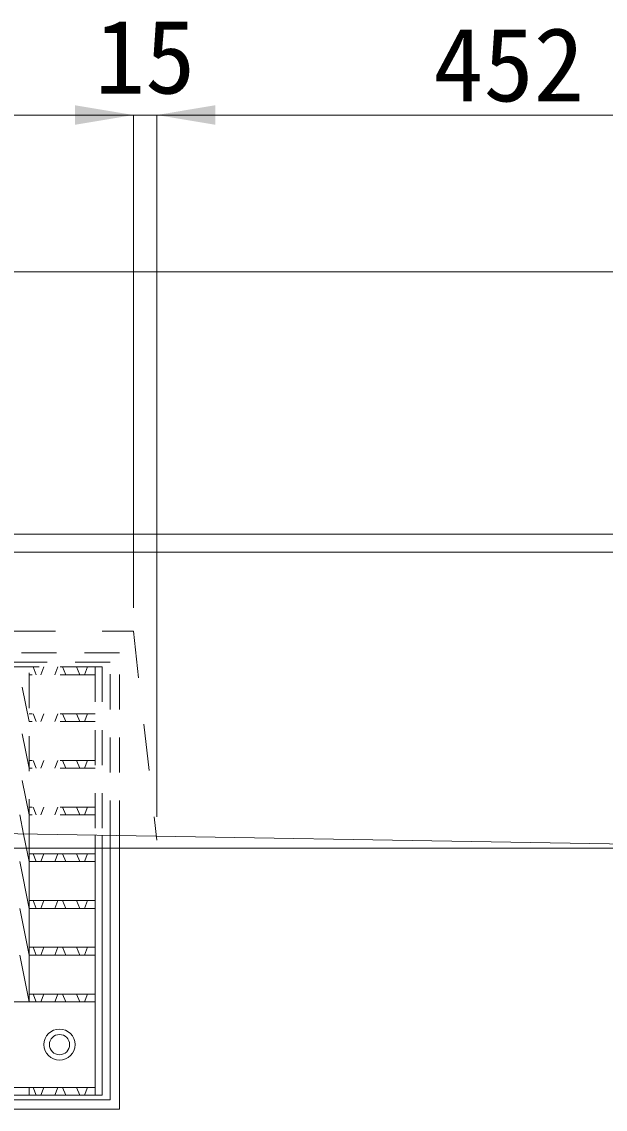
# Model space of a CAD drawing. Units: millimetres at full size. Extents: x -36174 to -11409, y 24892 to 47415.
# Drawn here: x -20149 to -19774, y 36847 to 37545 of the extents above; entities that cross this region are included whole.
import ezdxf
from ezdxf.enums import TextEntityAlignment as Align

# ---------------------------------------------------------------- set-up
doc = ezdxf.new("R2010")
doc.units = ezdxf.units.MM
doc.header["$LTSCALE"] = 30
doc.linetypes.add('USER1', pattern=[1.35, 0.75, -0.6])
doc.linetypes.add('USER2', pattern=[2, 1, -1])
for name, color, linetype, lineweight in [('側溝・本体', 7, 'Continuous', 9), ('寸法線', 7, 'Continuous', 9), ('本体', 2, 'Continuous', 20), ('ｸﾞﾚｰﾁﾝｸﾞ', 7, 'USER1', 5)]:
    doc.layers.add(name, color=color, linetype=linetype, lineweight=lineweight)
doc.styles.add('ＭＳ ゴシック', font='')
doc.styles.get('ＭＳ ゴシック').set_extended_font_data('MS Gothic')

# ---------------------------------------------------------------- blocks, each defined once
blk = doc.blocks.new('filled_arrow')
at = {"color": 0, "linetype": 'Continuous', "lineweight": -2}
blk.add_solid([(7.5, 1.25), (0, 0), (7.5, -1.25)], dxfattribs=at)

msp = doc.modelspace()

# ---------------------------------------------------------------- linework, layer by layer
at = {"layer": '側溝・本体'}
for p, q in [((-20601.94, 37216.06), (-19609.94, 37216.06)), ((-20601.94, 37204.56), (-19614.44, 37204.56)), ((-20209.94, 37024.56), (-19614.44, 37014.63)), ((-20601.94, 37014.56), (-19614.44, 37014.56))]:
    msp.add_line(p, q, dxfattribs=at)
at = {"layer": '側溝・本体', "linetype": 'USER2'}
for p, q in [((-20516.94, 37153.74), (-20076.94, 37153.74)), ((-20076.94, 37153.74), (-20061.94, 37019.64))]:
    msp.add_line(p, q, dxfattribs=at)
at = {"layer": '寸法線'}
for p, q in [((-20516.94, 37485.22), (-20076.94, 37485.22)), ((-20151.94, 37485.22), (-19986.94, 37485.22)), ((-20076.94, 37168.74), (-20076.94, 37485.22)), ((-20076.94, 37168.74), (-20076.94, 37485.22)), ((-20061.94, 37034.64), (-20061.94, 37485.22)), ((-20061.94, 37485.22), (-19609.94, 37485.22)), ((-20061.94, 37034.64), (-20061.94, 37485.22))]:
    msp.add_line(p, q, dxfattribs=at)
at = {"layer": '本体'}
msp.add_line((-20607.94, 37384.56), (-19609.94, 37384.56), dxfattribs=at)
at = {"layer": 'ｸﾞﾚｰﾁﾝｸﾞ'}
for p, q in [((-20085.94, 37139.82), (-20507.94, 37139.82)), ((-20091.94, 37022.59), (-20091.94, 37139.82)), ((-20085.94, 37022.49), (-20085.94, 37139.82)), ((-20091.94, 37133.82), (-20501.94, 37133.82)), ((-20096.94, 37130.82), (-20496.94, 37130.82)), ((-20143.94, 37023.46), (-20143.94, 37130.82)), ((-20101.44, 37130.82), (-20143.94, 37130.82)), ((-20139.44, 37125.82), (-20141.44, 37130.82)), ((-20134.44, 37130.82), (-20136.44, 37125.82)), ((-20127.44, 37125.82), (-20125.44, 37130.82)), ((-20122.44, 37130.82), (-20120.44, 37125.82)), ((-20111.44, 37125.82), (-20113.44, 37130.82)), ((-20106.44, 37130.82), (-20108.44, 37125.82)), ((-20101.44, 37130.82), (-20101.44, 37022.75)), ((-20096.94, 37130.82), (-20096.94, 37022.67)), ((-20143.94, 37095.82), (-20149.94, 37125.82)), ((-20101.44, 37125.82), (-20143.94, 37125.82)), ((-20101.44, 37100.82), (-20143.94, 37100.82)), ((-20139.44, 37095.82), (-20141.44, 37100.82)), ((-20134.44, 37100.82), (-20136.44, 37095.82)), ((-20127.44, 37095.82), (-20125.44, 37100.82)), ((-20122.44, 37100.82), (-20120.44, 37095.82)), ((-20111.44, 37095.82), (-20113.44, 37100.82)), ((-20106.44, 37100.82), (-20108.44, 37095.82)), ((-20143.94, 37065.82), (-20149.94, 37095.82)), ((-20101.44, 37095.82), (-20143.94, 37095.82)), ((-20143.94, 37035.82), (-20149.94, 37065.82)), ((-20101.44, 37070.82), (-20143.94, 37070.82)), ((-20101.44, 37065.82), (-20143.94, 37065.82)), ((-20139.44, 37065.82), (-20141.44, 37070.82)), ((-20134.44, 37070.82), (-20136.44, 37065.82)), ((-20127.44, 37065.82), (-20125.44, 37070.82)), ((-20122.44, 37070.82), (-20120.44, 37065.82)), ((-20111.44, 37065.82), (-20113.44, 37070.82)), ((-20106.44, 37070.82), (-20108.44, 37065.82)), ((-20101.44, 37040.82), (-20143.94, 37040.82)), ((-20139.44, 37035.82), (-20141.44, 37040.82)), ((-20134.44, 37040.82), (-20136.44, 37035.82)), ((-20127.44, 37035.82), (-20125.44, 37040.82)), ((-20122.44, 37040.82), (-20120.44, 37035.82)), ((-20111.44, 37035.82), (-20113.44, 37040.82)), ((-20106.44, 37040.82), (-20108.44, 37035.82)), ((-20147.48, 37023.52), (-20149.94, 37035.82)), ((-20101.44, 37035.82), (-20143.94, 37035.82))]:
    msp.add_line(p, q, dxfattribs=at)
at = {"layer": 'ｸﾞﾚｰﾁﾝｸﾞ', "linetype": 'Continuous'}
for p, q in [((-20143.94, 37005.82), (-20147.48, 37023.52)), ((-20143.94, 36915.82), (-20143.94, 37023.46)), ((-20101.44, 37022.75), (-20101.44, 36855.82)), ((-20096.94, 37022.67), (-20096.94, 36855.82)), ((-20091.94, 36852.82), (-20091.94, 37022.59)), ((-20085.94, 36846.82), (-20085.94, 37022.49)), ((-20101.44, 37010.82), (-20143.94, 37010.82)), ((-20139.44, 37005.82), (-20141.44, 37010.82)), ((-20134.44, 37010.82), (-20136.44, 37005.82)), ((-20127.44, 37005.82), (-20125.44, 37010.82)), ((-20122.44, 37010.82), (-20120.44, 37005.82)), ((-20111.44, 37005.82), (-20113.44, 37010.82)), ((-20106.44, 37010.82), (-20108.44, 37005.82)), ((-20143.94, 36975.82), (-20149.94, 37005.82)), ((-20101.44, 37005.82), (-20143.94, 37005.82)), ((-20143.94, 36945.82), (-20149.94, 36975.82)), ((-20101.44, 36980.82), (-20143.94, 36980.82)), ((-20101.44, 36975.82), (-20143.94, 36975.82)), ((-20139.44, 36975.82), (-20141.44, 36980.82)), ((-20134.44, 36980.82), (-20136.44, 36975.82)), ((-20127.44, 36975.82), (-20125.44, 36980.82)), ((-20122.44, 36980.82), (-20120.44, 36975.82)), ((-20111.44, 36975.82), (-20113.44, 36980.82)), ((-20106.44, 36980.82), (-20108.44, 36975.82)), ((-20101.44, 36950.82), (-20143.94, 36950.82)), ((-20139.44, 36945.82), (-20141.44, 36950.82)), ((-20134.44, 36950.82), (-20136.44, 36945.82)), ((-20127.44, 36945.82), (-20125.44, 36950.82)), ((-20122.44, 36950.82), (-20120.44, 36945.82)), ((-20111.44, 36945.82), (-20113.44, 36950.82)), ((-20106.44, 36950.82), (-20108.44, 36945.82)), ((-20143.94, 36915.82), (-20149.94, 36945.82)), ((-20101.44, 36945.82), (-20143.94, 36945.82)), ((-20101.44, 36920.82), (-20143.94, 36920.82)), ((-20139.44, 36915.82), (-20141.44, 36920.82)), ((-20134.44, 36920.82), (-20136.44, 36915.82)), ((-20127.44, 36915.82), (-20125.44, 36920.82)), ((-20122.44, 36920.82), (-20120.44, 36915.82)), ((-20111.44, 36915.82), (-20113.44, 36920.82)), ((-20106.44, 36920.82), (-20108.44, 36915.82)), ((-20101.44, 36915.82), (-20155.94, 36915.82)), ((-20096.94, 36855.82), (-20496.94, 36855.82)), ((-20101.44, 36860.82), (-20155.94, 36860.82)), ((-20143.94, 36855.82), (-20143.94, 36860.82)), ((-20139.44, 36855.82), (-20141.44, 36860.82)), ((-20134.44, 36860.82), (-20136.44, 36855.82)), ((-20127.44, 36855.82), (-20125.44, 36860.82)), ((-20122.44, 36860.82), (-20120.44, 36855.82)), ((-20111.44, 36855.82), (-20113.44, 36860.82)), ((-20106.44, 36860.82), (-20108.44, 36855.82)), ((-20091.94, 36852.82), (-20501.94, 36852.82)), ((-20085.94, 36846.82), (-20507.94, 36846.82))]:
    msp.add_line(p, q, dxfattribs=at)
for radius in [10, 6.5]:
    msp.add_circle((-20124.44, 36888.32), radius, dxfattribs=at)

# ---------------------------------------------------------------- block references
at = {"layer": '寸法線', "xscale": 5, "yscale": 5, "rotation": 180}
msp.add_blockref('filled_arrow', (-20076.94, 37485.22), dxfattribs=at)
msp.add_blockref('filled_arrow', (-20076.94, 37485.22), dxfattribs=at)
at = {"layer": '寸法線', "xscale": 5, "yscale": 5}
msp.add_blockref('filled_arrow', (-20061.94, 37485.22), dxfattribs=at)
msp.add_blockref('filled_arrow', (-20061.94, 37485.22), dxfattribs=at)

# ---------------------------------------------------------------- texts
at = {"layer": '寸法線', "style": 'ＭＳ ゴシック'}
for s, p in [('15', (-20069.44, 37522.72)), ('452', (-19835.94, 37517.72))]:
    msp.add_text(s, height=47.47, dxfattribs=at).set_placement(p, align=Align.MIDDLE_CENTER)

doc.saveas('drawing.dxf')
